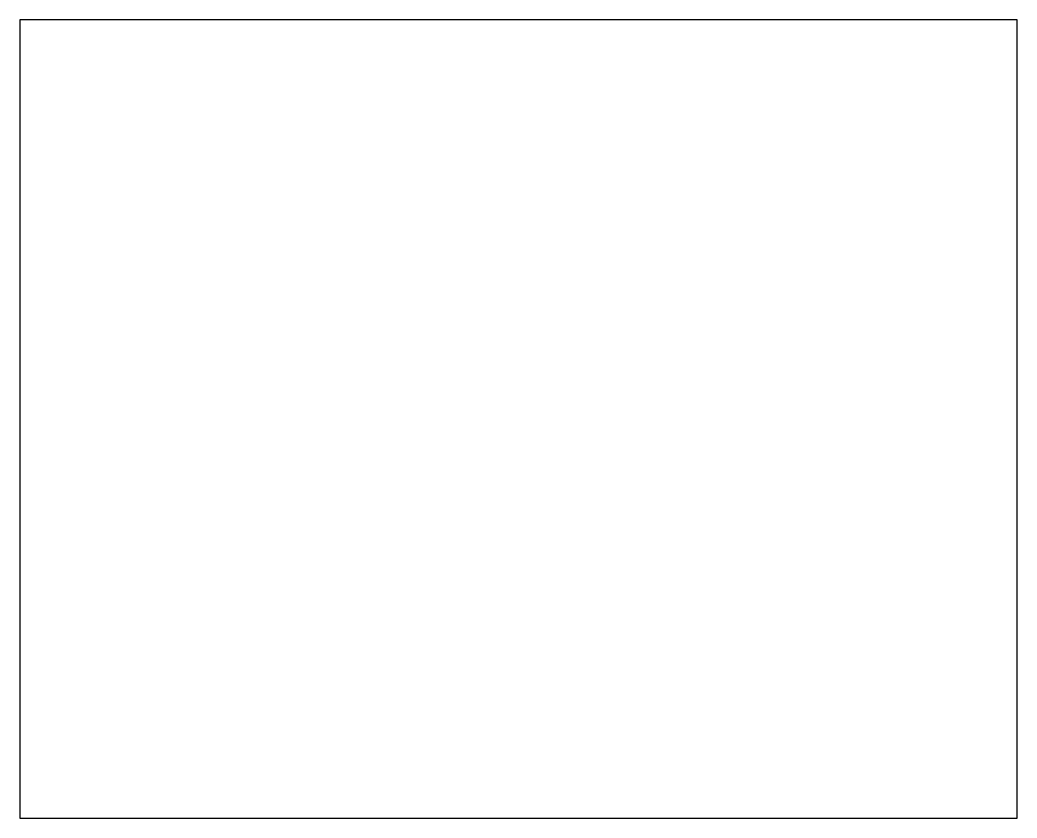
# Model space of a CAD drawing. Header units: millimetres. Extents: x 0 to 5000, y 0 to 4000.
import ezdxf

# ---------------------------------------------------------------- set-up
doc = ezdxf.new("R2010")
doc.units = ezdxf.units.MM
doc.layers.add('RANDOM_LAYER', color=7, linetype='Continuous')

msp = doc.modelspace()

# ---------------------------------------------------------------- linework, layer by layer
at = {"layer": 'RANDOM_LAYER'}
for p, q in [((5000, 4000), (0, 4000)), ((0, 4000), (0, 0)), ((5000, 0), (5000, 4000)), ((0, 0), (5000, 0))]:
    msp.add_line(p, q, dxfattribs=at)

doc.saveas('drawing.dxf')
